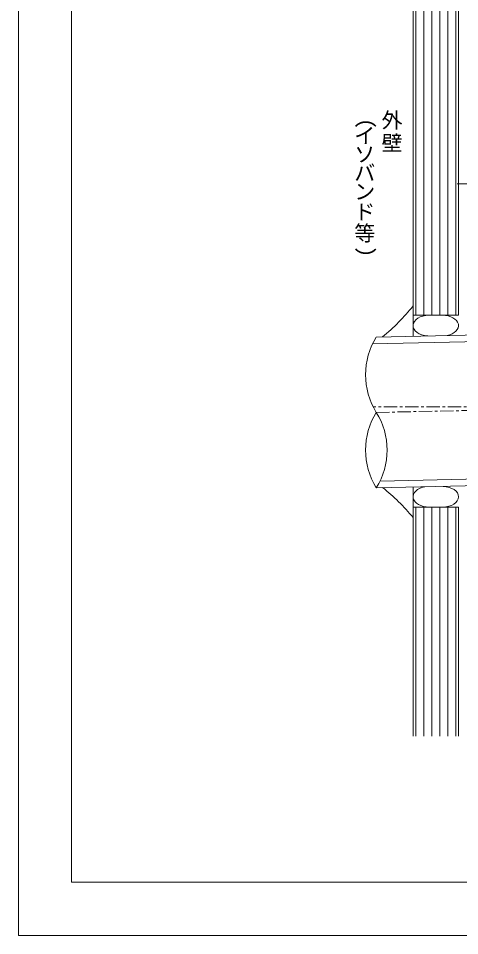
# Model space of a CAD drawing. Units: millimetres, scale not verified. Extents: x -840 to 840, y -594 to 594.
# Drawn here: x -840 to -509, y -594 to 94 of the extents above; entities that cross this region are included whole.
import ezdxf
from ezdxf.enums import TextEntityAlignment as Align

# ---------------------------------------------------------------- set-up
doc = ezdxf.new("R2010")
doc.units = ezdxf.units.MM
doc.header["$LTSCALE"] = 2
doc.linetypes.add('CHAIN1', pattern=[8, 5, -1, 1, -1])
for name, color, linetype, lineweight in [('0-0_断熱材', 4, 'Continuous', 9), ('0-1_輪郭線', 2, 'Continuous', 9), ('0-2_図面枠', 7, 'Continuous', 9), ('0-3_文字', 5, 'Continuous', 9), ('0-8_中心線', 2, 'CHAIN1', 9), ('0-A_躯体', 7, 'Continuous', 9), ('1-2_破断線', 7, 'Continuous', 9), ('1-3_部材(ﾄﾞﾚﾝ)', 4, 'Continuous', 9), ('1-7_シーリング(IBｼﾘｺｰﾝ)', 7, 'Continuous', 9)]:
    doc.layers.add(name, color=color, linetype=linetype, lineweight=lineweight)
doc.styles.add('ＭＳ ゴシック', font='')
doc.styles.get('ＭＳ ゴシック').set_extended_font_data('MS Gothic')

msp = doc.modelspace()

# ---------------------------------------------------------------- linework, layer by layer
at = {"layer": '0-0_断熱材', "color": 7}
for p, q in [((-531.815, -128.797), (-521.515, -128.797)), ((-533.515, -272.584), (-521.515, -272.584)), ((-533.515, -272.584), (-521.515, -272.584))]:
    msp.add_line(p, q, dxfattribs=at)
for centre, major_axis, start_param, end_param in [((-531.815, -136.547), (12, 0), 1.5707963, 4.6306205), ((-521.715, -136.547), (-12, 0), 1.8596895, 4.712389), ((-531.815, -264.834), (12, 0), 1.8437314, 4.712389), ((-521.715, -264.834), (-12, 0), 1.5707963, 4.6735848)]:
    msp.add_ellipse(centre, major_axis=major_axis, ratio=0.645833, start_param=start_param, end_param=end_param, dxfattribs=at)
at = {"layer": '0-1_輪郭線'}
msp.add_lwpolyline([(800, 554), (-800, 554), (-800, -554), (800, -554)], close=True, dxfattribs=at)
at = {"layer": '0-2_図面枠'}
msp.add_lwpolyline([(840, -594), (840, 594), (-840, 594), (-840, -594)], close=True, dxfattribs=at)
at = {"layer": '0-8_中心線'}
for p, q in [((-406.715, -30.155), (-510.715, -30.155)), ((-363.815, -197.357), (-573.735, -197.357)), ((-571.378, -201.584), (-358.241, -197.244))]:
    msp.add_line(p, q, dxfattribs=at)
at = {"layer": '0-A_躯体'}
for p, q in [((-543.815, -144.496), (-543.815, 221.546)), ((-509.715, -128.797), (-509.715, 221.546)), ((-543.815, -128.797), (-509.715, -128.797)), ((-543.815, -444.454), (-543.815, -257.549)), ((-543.815, -272.584), (-509.715, -272.584)), ((-509.715, -444.454), (-509.715, -272.584))]:
    msp.add_line(p, q, dxfattribs=at)
at = {"layer": '0-A_躯体', "color": 4}
for p, q in [((-541.765, -128.797), (-541.765, 221.546)), ((-535.765, -128.797), (-535.765, 221.546)), ((-529.765, -128.797), (-529.765, 221.546)), ((-523.765, -128.797), (-523.765, 221.546)), ((-517.765, -128.797), (-517.765, 221.546)), ((-511.765, -128.797), (-511.765, 221.546)), ((-541.765, -444.454), (-541.765, -272.584)), ((-535.765, -444.454), (-535.765, -272.584)), ((-529.765, -444.454), (-529.765, -272.584)), ((-523.765, -444.454), (-523.765, -272.584)), ((-517.765, -444.454), (-517.765, -272.584)), ((-511.765, -444.454), (-511.765, -272.584))]:
    msp.add_line(p, q, dxfattribs=at)
at = {"layer": '1-2_破断線', "color": 4}
for centre, start, end in [((-525.658, -173.321), 148.27682, 211.72318), ((-525.658, -229.847), 148.27682, 211.72318), ((-617.099, -229.847), 328.27682, 31.72318)]:
    msp.add_arc(centre, 53.751, start, end, dxfattribs=at)
at = {"layer": '1-3_部材(ﾄﾞﾚﾝ)'}
for p, q in [((-571.378, -145.057), (-403.703, -141.643)), ((-574.142, -150.115), (-384.976, -146.262)), ((-568.615, -253.053), (-379.574, -249.204)), ((-571.378, -258.111), (-401.402, -254.649))]:
    msp.add_line(p, q, dxfattribs=at)
at = {"layer": '1-7_シーリング(IBｼﾘｺｰﾝ)'}
for centre, start, end in [((-661.35, -28.541), 309.09066, 321.58842), ((-659.626, -375.744), 39.45918, 51.70748)]:
    msp.add_arc(centre, 150, start, end, dxfattribs=at)

# ---------------------------------------------------------------- texts
at = {"layer": '0-3_文字', "color": 7, "style": 'ＭＳ ゴシック'}
for s, p in [('外', (-567.476, 8.318)), ('イ', (-587.944, -3.253)), ('壁', (-567.476, -8.882)), ('ソ', (-587.944, -17.253)), ('バ', (-587.944, -31.253)), ('ン', (-587.944, -45.253)), ('ド', (-587.944, -60.453)), ('等', (-587.944, -76.453))]:
    msp.add_text(s, height=11.54, dxfattribs=at).set_placement(p, align=Align.BOTTOM_LEFT)
for s, p in [('(', (-587.664, 18.968)), (')', (-587.678, -77.232))]:
    msp.add_text(s, height=11.54, rotation=270, dxfattribs=at).set_placement(p, align=Align.BOTTOM_LEFT)

doc.saveas('drawing.dxf')
